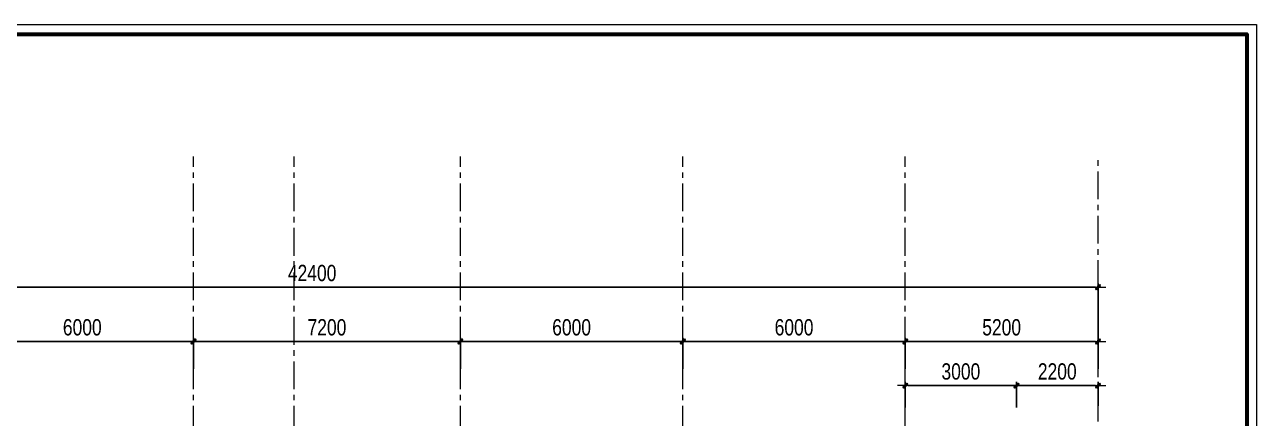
# Model space of a CAD drawing. Header units: millimetres. Extents: x 1109421 to 1726579, y -247837 to 144927.
# Drawn here: x 1323439 to 1356665, y -22257 to -11632 of the extents above; entities that cross this region are included whole.
import ezdxf
from ezdxf.enums import TextEntityAlignment as Align

# ---------------------------------------------------------------- set-up
doc = ezdxf.new("R2010")
doc.units = ezdxf.units.MM
doc.header["$LTSCALE"] = 600
doc.header["$MEASUREMENT"] = 0
doc.linetypes.add('CENTER', pattern=[2, 1.25, -0.25, 0.25, -0.25])
doc.layers.get('0').update_dxf_attribs({"lineweight": 0})
doc.layers.get('Defpoints').update_dxf_attribs({"lineweight": 0})
for name, color, linetype, lineweight in [('dim', 144, 'Continuous', 13), ('Khungten_LCDI', 7, 'Continuous', 25), ('LC Net thay', 7, 'Continuous', 25), ('LC Text1', 3, 'Continuous', 20), ('truc', 76, 'CENTER', 9)]:
    doc.layers.add(name, color=color, linetype=linetype, lineweight=lineweight)
doc.styles.add('HOATBIF', font='hoatbif.shx', dxfattribs={"width": 0.8})
doc.styles.add('Khungten', font='VHAVAN.TTF', dxfattribs={"width": 0.9, "height": 5000})
doc.styles.add('Title', font='VHBLACK.TTF')
doc.dimstyles.new('1-200', dxfattribs={"dimscale": 200, "dimtxt": 2.5, "dimasz": 0.35, "dimexe": 0.5, "dimexo": 0, "dimgap": 0.8, "dimtad": 1, "dimdec": 0, "dimzin": 0, "dimdsep": 46, "dimtxsty": 'HOATBIF', "dimblk1": 'DOT', "dimblk2": 'DOT', "dimsah": 1, "dimcen": -1, "dimdle": 1, "dimclrd": 256, "dimclre": 256, "dimclrt": 4, "dimadec": 3, "dimazin": 2, "dimtfac": 0.333333, "dimtdec": 0, "dimtix": 1, "dimtmove": 2, "dimatfit": 3, "dimldrblk": 'DOT', "dimfxl": 1, "dimtvp": 0.833333, "dimtolj": 1, "dimtzin": 0, "dimarcsym": 0})

# ---------------------------------------------------------------- blocks, each defined once
blk = doc.blocks.new('DOT')
at = {"layer": 'dim'}
for p, q in [((-3, 0), (3, 0)), ((-1, -1), (1, 1))]:
    blk.add_line(p, q, dxfattribs=at)
blk.add_lwpolyline([(0.5, 1), (-1, -0.5), (-0.5, -1), (1, 0.5)], close=True, dxfattribs=at)
blk = doc.blocks.new('*D469')
at = {"layer": 'Defpoints', "color": 0, "transparency": 16777216}
for p in [(1352394, -18717), (1309994, -19574), (1352394, -20843)]:
    blk.add_point(p, dxfattribs=at)
at = {"layer": 'dim', "lineweight": -2, "transparency": 16777216}
for p, q in [((1309994, -19574), (1309994, -18617)), ((1310064, -18717), (1352324, -18717)), ((1352394, -20843), (1352394, -18617))]:
    blk.add_line(p, q, dxfattribs=at)
at = {"layer": 'dim', "lineweight": -2, "transparency": 16777216, "xscale": 70, "yscale": 70, "zscale": 70, "rotation": 180}
blk.add_blockref('DOT', (1309994, -18717), dxfattribs=at)
at = {"layer": 'dim', "lineweight": -2, "transparency": 16777216, "xscale": 70, "yscale": 70, "zscale": 70}
blk.add_blockref('DOT', (1352394, -18717), dxfattribs=at)
at = {"layer": 'dim', "color": 4, "transparency": 16777216, "insert": (1331194, -18337), "char_height": 440, "attachment_point": 5, "style": 'HOATBIF'}
blk.add_mtext('\\A1;42400', dxfattribs=at)
blk = doc.blocks.new('_Dot')
at = {"color": 0, "linetype": 'ByBlock', "lineweight": -2}
blk.add_line((-0.5, 0), (-1, 0), dxfattribs=at)
at = {"color": 0, "linetype": 'ByBlock', "const_width": 0.5}
blk.add_lwpolyline([(-0.25, 0, 1), (0.25, 0, 1)], format="xyb", close=True, dxfattribs=at)
blk = doc.blocks.new('*D472')
at = {"layer": 'Defpoints', "color": 0, "transparency": 16777216}
for p in [(1327994, -20182), (1321994, -20922), (1327994, -20922)]:
    blk.add_point(p, dxfattribs=at)
at = {"layer": 'dim', "lineweight": -2, "transparency": 16777216}
for p, q in [((1321994, -20922), (1321994, -20082)), ((1322064, -20182), (1327924, -20182)), ((1327994, -20922), (1327994, -20082))]:
    blk.add_line(p, q, dxfattribs=at)
at = {"layer": 'dim', "lineweight": -2, "transparency": 16777216, "xscale": 70, "yscale": 70, "zscale": 70, "rotation": 180}
blk.add_blockref('DOT', (1321994, -20182), dxfattribs=at)
at = {"layer": 'dim', "lineweight": -2, "transparency": 16777216, "xscale": 70, "yscale": 70, "zscale": 70}
blk.add_blockref('DOT', (1327994, -20182), dxfattribs=at)
at = {"layer": 'dim', "color": 4, "transparency": 16777216, "insert": (1324994, -19802), "char_height": 440, "attachment_point": 5, "style": 'HOATBIF'}
blk.add_mtext('\\A1;6000', dxfattribs=at)
blk = doc.blocks.new('*D473')
at = {"layer": 'Defpoints', "color": 0, "transparency": 16777216}
for p in [(1335194, -20182), (1327994, -20922), (1335194, -20922)]:
    blk.add_point(p, dxfattribs=at)
at = {"layer": 'dim', "lineweight": -2, "transparency": 16777216}
for p, q in [((1327994, -20922), (1327994, -20082)), ((1328064, -20182), (1335124, -20182)), ((1335194, -20922), (1335194, -20082))]:
    blk.add_line(p, q, dxfattribs=at)
at = {"layer": 'dim', "lineweight": -2, "transparency": 16777216, "xscale": 70, "yscale": 70, "zscale": 70, "rotation": 180}
blk.add_blockref('DOT', (1327994, -20182), dxfattribs=at)
at = {"layer": 'dim', "lineweight": -2, "transparency": 16777216, "xscale": 70, "yscale": 70, "zscale": 70}
blk.add_blockref('DOT', (1335194, -20182), dxfattribs=at)
at = {"layer": 'dim', "color": 4, "transparency": 16777216, "insert": (1331594, -19802), "char_height": 440, "attachment_point": 5, "style": 'HOATBIF'}
blk.add_mtext('\\A1;7200', dxfattribs=at)
blk = doc.blocks.new('*D474')
at = {"layer": 'Defpoints', "color": 0, "transparency": 16777216}
for p in [(1341194, -20182), (1335194, -20922), (1341194, -20922)]:
    blk.add_point(p, dxfattribs=at)
at = {"layer": 'dim', "lineweight": -2, "transparency": 16777216}
for p, q in [((1335194, -20922), (1335194, -20082)), ((1335264, -20182), (1341124, -20182)), ((1341194, -20922), (1341194, -20082))]:
    blk.add_line(p, q, dxfattribs=at)
at = {"layer": 'dim', "lineweight": -2, "transparency": 16777216, "xscale": 70, "yscale": 70, "zscale": 70, "rotation": 180}
blk.add_blockref('DOT', (1335194, -20182), dxfattribs=at)
at = {"layer": 'dim', "lineweight": -2, "transparency": 16777216, "xscale": 70, "yscale": 70, "zscale": 70}
blk.add_blockref('DOT', (1341194, -20182), dxfattribs=at)
at = {"layer": 'dim', "color": 4, "transparency": 16777216, "insert": (1338194, -19802), "char_height": 440, "attachment_point": 5, "style": 'HOATBIF'}
blk.add_mtext('\\A1;6000', dxfattribs=at)
blk = doc.blocks.new('*D475')
at = {"layer": 'Defpoints', "color": 0, "transparency": 16777216}
for p in [(1347194, -20182), (1341194, -20922), (1347194, -20922)]:
    blk.add_point(p, dxfattribs=at)
at = {"layer": 'dim', "lineweight": -2, "transparency": 16777216}
for p, q in [((1341194, -20922), (1341194, -20082)), ((1341264, -20182), (1347124, -20182)), ((1347194, -20922), (1347194, -20082))]:
    blk.add_line(p, q, dxfattribs=at)
at = {"layer": 'dim', "lineweight": -2, "transparency": 16777216, "xscale": 70, "yscale": 70, "zscale": 70, "rotation": 180}
blk.add_blockref('DOT', (1341194, -20182), dxfattribs=at)
at = {"layer": 'dim', "lineweight": -2, "transparency": 16777216, "xscale": 70, "yscale": 70, "zscale": 70}
blk.add_blockref('DOT', (1347194, -20182), dxfattribs=at)
at = {"layer": 'dim', "color": 4, "transparency": 16777216, "insert": (1344194, -19802), "char_height": 440, "attachment_point": 5, "style": 'HOATBIF'}
blk.add_mtext('\\A1;6000', dxfattribs=at)
blk = doc.blocks.new('*D476')
at = {"layer": 'Defpoints', "color": 0, "transparency": 16777216}
for p in [(1352394, -20182), (1347194, -20922), (1352394, -20922)]:
    blk.add_point(p, dxfattribs=at)
at = {"layer": 'dim', "lineweight": -2, "transparency": 16777216}
for p, q in [((1347194, -20922), (1347194, -20082)), ((1347264, -20182), (1352324, -20182)), ((1352394, -20922), (1352394, -20082))]:
    blk.add_line(p, q, dxfattribs=at)
at = {"layer": 'dim', "lineweight": -2, "transparency": 16777216, "xscale": 70, "yscale": 70, "zscale": 70, "rotation": 180}
blk.add_blockref('DOT', (1347194, -20182), dxfattribs=at)
at = {"layer": 'dim', "lineweight": -2, "transparency": 16777216, "xscale": 70, "yscale": 70, "zscale": 70}
blk.add_blockref('DOT', (1352394, -20182), dxfattribs=at)
at = {"layer": 'dim', "color": 4, "transparency": 16777216, "insert": (1349794, -19802), "char_height": 440, "attachment_point": 5, "style": 'HOATBIF'}
blk.add_mtext('\\A1;5200', dxfattribs=at)
blk = doc.blocks.new('*D478')
at = {"layer": 'Defpoints', "color": 0, "transparency": 16777216}
for p in [(1350194, -21374), (1347194, -21961), (1350194, -21961)]:
    blk.add_point(p, dxfattribs=at)
at = {"layer": 'dim', "lineweight": -2, "transparency": 16777216}
for p, q in [((1347194, -21961), (1347194, -21274)), ((1347264, -21374), (1350124, -21374)), ((1350194, -21961), (1350194, -21274))]:
    blk.add_line(p, q, dxfattribs=at)
at = {"layer": 'dim', "lineweight": -2, "transparency": 16777216, "xscale": 70, "yscale": 70, "zscale": 70, "rotation": 180}
blk.add_blockref('DOT', (1347194, -21374), dxfattribs=at)
at = {"layer": 'dim', "lineweight": -2, "transparency": 16777216, "xscale": 70, "yscale": 70, "zscale": 70}
blk.add_blockref('DOT', (1350194, -21374), dxfattribs=at)
at = {"layer": 'dim', "color": 4, "transparency": 16777216, "insert": (1348694, -20994), "char_height": 440, "attachment_point": 5, "style": 'HOATBIF'}
blk.add_mtext('\\A1;3000', dxfattribs=at)
blk = doc.blocks.new('*D479')
at = {"layer": 'Defpoints', "color": 0, "transparency": 16777216}
for p in [(1352394, -21374), (1352394, -21919), (1350194, -21961)]:
    blk.add_point(p, dxfattribs=at)
at = {"layer": 'dim', "lineweight": -2, "transparency": 16777216}
for p, q in [((1350194, -21961), (1350194, -21274)), ((1350264, -21374), (1352324, -21374)), ((1352394, -21919), (1352394, -21274))]:
    blk.add_line(p, q, dxfattribs=at)
at = {"layer": 'dim', "lineweight": -2, "transparency": 16777216, "xscale": 70, "yscale": 70, "zscale": 70, "rotation": 180}
blk.add_blockref('DOT', (1350194, -21374), dxfattribs=at)
at = {"layer": 'dim', "lineweight": -2, "transparency": 16777216, "xscale": 70, "yscale": 70, "zscale": 70}
blk.add_blockref('DOT', (1352394, -21374), dxfattribs=at)
at = {"layer": 'dim', "color": 4, "transparency": 16777216, "insert": (1351294, -20994), "char_height": 440, "attachment_point": 5, "style": 'HOATBIF'}
blk.add_mtext('\\A1;2200', dxfattribs=at)
blk = doc.blocks.new('lcdi fix')
at = {"layer": 'Defpoints', "lineweight": 0}
blk.add_lwpolyline([(-1200, -14850), (-1200, 14850), (40800, 14850), (40800, -14850)], close=True, dxfattribs=at)
at = {"layer": 'Khungten_LCDI', "color": 5, "lineweight": 25}
blk.add_line((40600, -14650), (40600, 14650), dxfattribs=at)
at = {"layer": 'Khungten_LCDI', "color": 5, "lineweight": 60}
blk.add_lwpolyline([(0, -14650), (0, 14650), (40600, 14650), (40600, -14650)], close=True, dxfattribs=at)
at = {"color": 7, "style": 'Khungten', "width": 0.8}
for tag, p in [('REVISION', (39499, -10746)), ('NGAYHT', (39546, -11609))]:
    blk.add_attdef(tag, text='', height=200, dxfattribs=at).set_placement(p, align=Align.CENTER)
at = {"layer": 'LC Text1', "style": 'Title', "width": 1.485915}
for tag, p, p2 in [('TENBANVE1', (36913, -8886), (40339, -8886)), ('TENBANVE2', (36913, -9562), (40339, -9562))]:
    blk.add_attdef(tag, text='', height=250, dxfattribs=at).set_placement(p, p2, align=Align.FIT)
at = {"layer": 'LC Text1', "style": 'Title', "width": 0.7}
blk.add_attdef('SOBANVE', text='', height=250, dxfattribs=at).set_placement((39562, -13896), align=Align.CENTER)

msp = doc.modelspace()

# ---------------------------------------------------------------- linework, layer by layer
at = {"layer": 'truc'}
for p, q in [((1327994.3, -40669.1), (1327994.3, -15187.2)), ((1330714.3, -40669.1), (1330714.3, -15187.2)), ((1335194.3, -40669.1), (1335194.3, -15187.2)), ((1341194.3, -40669.1), (1341194.3, -15187.2)), ((1347194.3, -40669.1), (1347194.3, -15187.2)), ((1352394.3, -40341.2), (1352394.3, -15187.2))]:
    msp.add_line(p, q, dxfattribs=at)

# ---------------------------------------------------------------- block references
at = {"layer": 'LC Net thay', "xscale": 1.275, "yscale": 1.275, "zscale": 1.275}
msp.add_blockref('lcdi fix', (1304644.9, -30565.4), dxfattribs=at)

# ---------------------------------------------------------------- dimensions: what is measured, and where the dimension line sits
at = {"layer": 'dim'}
for base, p1, p2, picture, middle in [((1352394.3, -18716.9), (1309994.3, -19573.6), (1352394.3, -20842.6), '*D469', (1331194.3, -18336.9)), ((1327994.3, -20182.2), (1321994.3, -20921.8), (1327994.3, -20921.8), '*D472', (1324994.3, -19802.2)), ((1335194.3, -20182.2), (1327994.3, -20921.8), (1335194.3, -20921.8), '*D473', (1331594.3, -19802.2)), ((1341194.3, -20182.2), (1335194.3, -20921.8), (1341194.3, -20921.8), '*D474', (1338194.3, -19802.2)), ((1347194.3, -20182.2), (1341194.3, -20921.8), (1347194.3, -20921.8), '*D475', (1344194.3, -19802.2)), ((1352394.3, -20182.2), (1347194.3, -20921.8), (1352394.3, -20921.8), '*D476', (1349794.3, -19802.2)), ((1350194.3, -21374.1), (1347194.3, -21961.3), (1350194.3, -21961.3), '*D478', (1348694.3, -20994.1)), ((1352394.3, -21374.1), (1350194.3, -21961.3), (1352394.3, -21918.7), '*D479', (1351294.3, -20994.1))]:
    dim = msp.add_linear_dim(base=base, p1=p1, p2=p2, dimstyle='1-200', override={"dimtxt": 2.2}, dxfattribs=at)
    dim.commit()
    dim.dimension.update_dxf_attribs({"geometry": picture, "text_midpoint": middle})

doc.saveas('drawing.dxf')
